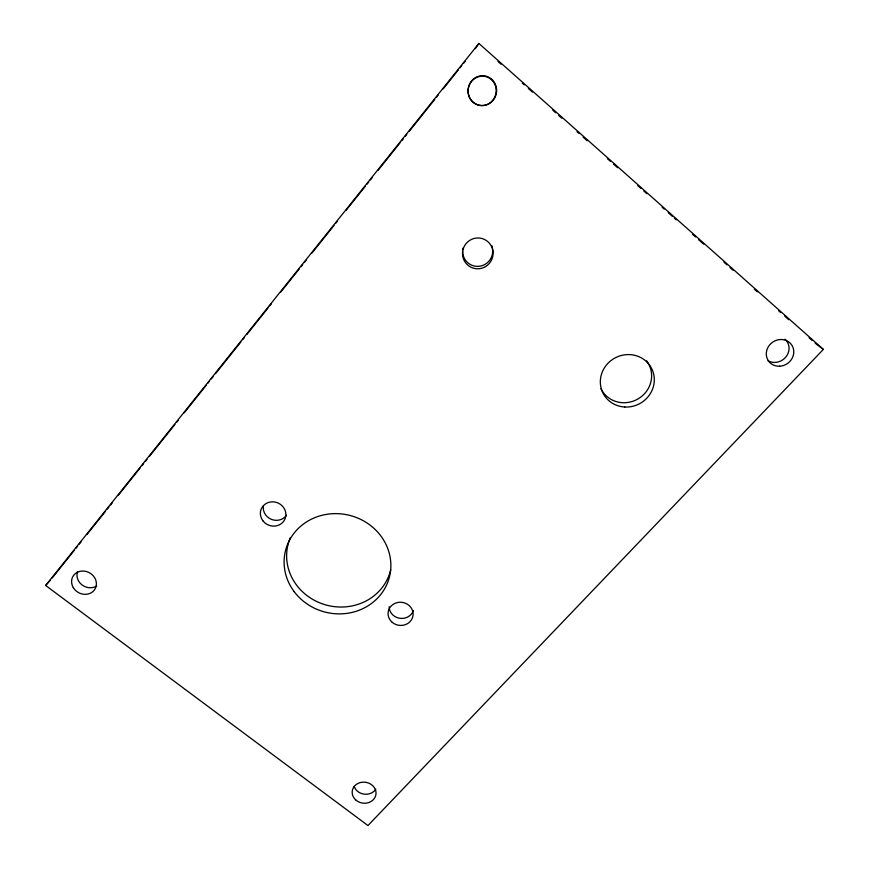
<?xml version="1.0" encoding="UTF-8"?>
<svg xmlns="http://www.w3.org/2000/svg" width="869" height="869" viewBox="0 0 869 869"><rect width="100%" height="100%" fill="white"/><g stroke="black" fill="none" stroke-linecap="round" stroke-linejoin="round"><path stroke-width="1.3" d="M478.873 43.45L45.655 585.478L367.967 825.55L823.345 349.403L478.873 43.45L475.343 48.642M52.194 577.961L74.202 550.435M75.896 548.328L77.58 546.21M79.275 544.092L80.969 541.974M86.889 534.565L105.507 511.265M107.202 509.158L108.897 507.04M110.591 504.922L112.286 502.803M118.206 495.395L140.213 467.87M141.908 465.751L143.591 463.633M145.286 461.515L146.98 459.397M149.522 456.225L174.908 424.463M176.603 422.345L178.297 420.227M184.217 412.818L206.225 385.293M207.919 383.175L209.603 381.056M211.297 378.938L212.992 376.82M215.534 373.648L240.919 341.886M242.614 339.768L244.308 337.65M246.839 334.478L268 308.017M269.694 305.899L271.389 303.781M280.698 292.136L299.316 268.847M301.011 266.729L302.705 264.611M304.389 262.492L306.084 260.374M312.014 252.966L334.011 225.44M335.706 223.322L337.4 221.204M345.862 210.613L365.328 186.27M367.022 184.152L368.706 182.034M370.4 179.916L372.095 177.797M378.026 170.389L400.022 142.864M401.717 140.745L403.412 138.627M405.106 136.509L406.79 134.391M409.332 131.219L434.717 99.457M436.412 97.339L438.106 95.221M443.19 88.877L458.419 69.813M460.114 67.706L461.808 65.588M463.492 63.47L465.187 61.351M45.655 585.478L50.532 579.949M823.345 349.403L815.144 343.136M497.98 61.503L501.022 64.208M522.302 83.098L524.333 84.901M528.385 88.497L532.436 92.103M552.695 110.091L555.736 112.796M558.778 115.49L561.819 118.195M577.016 131.686L579.047 133.489M583.099 137.085L587.151 140.691M607.42 158.679L610.462 161.384M613.492 164.078L617.555 167.684M637.813 185.673L640.855 188.377M643.896 191.071L646.938 193.776M662.135 207.267L664.166 209.071M668.218 212.666L672.269 216.272M674.29 218.065L676.321 219.868M692.528 234.261L695.569 236.965M698.611 239.659L703.684 244.167M723.942 262.156L726.984 264.86M730.025 267.554L733.067 270.259M754.346 289.149L757.388 291.854M778.667 310.744L780.688 312.547M784.74 316.142L788.791 319.749M809.061 337.737L812.102 340.442M785.033 339.214A13.893 12.818 -34.9 0 1 786.065 356.746A13.893 12.818 -34.9 0 1 768.098 360.798M375.81 789.182A11.808 10.417 8.5 0 1 364.23 794.179A11.808 10.417 8.5 0 1 354.172 786.456M646.569 360.831A26.863 25.614 -27.8 0 1 638.585 398.589A26.863 25.614 -27.8 0 1 600.99 388.823M390.713 569.771A52.879 49.294 14.5 0 1 323.931 604.368A52.879 49.294 14.5 0 1 290.289 537.792M413.329 610.592A12.383 11.449 7.8 0 1 399.664 618.272A12.383 11.449 7.8 0 1 389.149 606.736M491.735 245.59A15.218 15.023 -65.8 0 1 492.191 247.002M492.517 248.458A15.218 15.023 -65.8 0 1 478.852 266.327A15.218 15.023 -65.8 0 1 462.623 251.087M462.721 249.599A15.218 15.023 -65.8 0 1 462.971 248.121M286.455 515.241A12.698 11.873 22.4 0 1 271.334 519.336A12.698 11.873 22.4 0 1 263.426 505.801M96.687 585.999A12.535 11.199 28.5 0 1 82.131 585.011A12.535 11.199 28.5 0 1 77.569 571.65M492.517 100.63A14.73 14.045 -80.5 0 0 485.195 76.461A14.73 14.045 -80.5 0 0 468.739 95.503A14.73 14.045 -80.5 0 0 492.517 100.63M624.8 407.018A27.254 25.961 -27.4 0 0 651.848 368.934A27.254 25.961 -27.4 0 0 605.302 366.501A27.254 25.961 -27.4 0 0 624.8 407.018M294.091 591.539A53.617 49.902 14.4 0 0 386.118 585.999A53.617 49.902 14.4 0 0 332.23 513.72A53.617 49.902 14.4 0 0 294.091 591.539M392.267 622.356A12.557 11.59 7.8 0 0 412.862 616.414A12.557 11.59 7.8 0 0 396.612 602.76A12.557 11.59 7.8 0 0 392.267 622.356M485.586 266.566A15.436 15.251 -64.9 0 0 485.304 239.887A15.436 15.251 -64.9 0 0 462.514 253.694A15.436 15.251 -64.9 0 0 485.586 266.566M263.198 521.15A12.872 12.025 22.2 0 0 285.021 518.891A12.872 12.025 22.2 0 0 271.15 501.902A12.872 12.025 22.2 0 0 263.198 521.15M492.875 100.554A14.958 14.262 -80.5 0 0 485.434 76.005A14.958 14.262 -80.5 0 0 468.717 95.34A14.958 14.262 -80.5 0 0 492.875 100.554M779.667 366.218A14.1 13.002 -34.7 0 0 792.137 345.634A14.1 13.002 -34.7 0 0 768.326 346.753A14.1 13.002 -34.7 0 0 779.667 366.218M356.149 800.295A11.97 10.526 8.5 0 0 375.788 795.233A11.97 10.526 8.5 0 0 360.374 782.545A11.97 10.526 8.5 0 0 356.149 800.295M73.278 587.574A12.709 11.33 28.4 0 0 94.775 589.421A12.709 11.33 28.4 0 0 83.945 571.085A12.709 11.33 28.4 0 0 73.278 587.574"/></g></svg>
